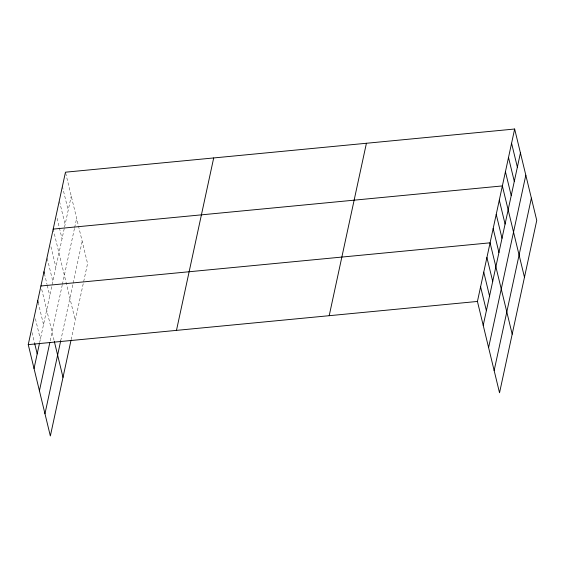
<?xml version="1.0" encoding="UTF-8"?>
<svg xmlns="http://www.w3.org/2000/svg" width="565" height="565" viewBox="0 0 565 565"><rect width="100%" height="100%" fill="white"/><g stroke="black" fill="none" stroke-linecap="round" stroke-linejoin="round"><path stroke-width="0.42" stroke-dasharray="2.83 2.12" d="M39.621 342.673L64.389 227.9M64.572 227.059L71.254 196.097M50.214 340.787L62.185 285.304M62.369 284.463L74.467 228.401M74.651 227.561L76.635 218.358M60.695 340.872L72.977 283.969M73.153 283.129L82.186 241.29M71.133 339.699L87.568 263.551L78.486 226M65.674 173.045L78.281 225.153M62.397 186.415L68.181 210.328M59.537 201.493L65.109 224.552M57.086 218.281L62.044 238.776M53.188 229.093L75.286 320.454M50.942 246.736L55.9 267.231M47.255 258.396L52.828 281.455M44.388 273.481L47.072 284.583M47.283 285.431L49.762 295.679M41.732 289.414L54.332 341.507M38.152 302.36L43.526 324.564M35.404 318.724L40.362 339.219M32.035 332.531L34.514 342.778"/><path stroke-width="0.85" d="M70.957 340.533L50.349 435.982L28.25 344.622L65.469 172.191L514.651 129.018L536.75 220.378L499.531 392.809L477.432 301.449L514.651 129.018M34.034 368.535L39.43 343.534M39.423 390.796L49.84 342.51M44.967 413.728L60.695 340.872M176.478 330.377L213.697 157.939M329.197 315.701L366.417 143.263M483.216 325.362L520.436 152.931M488.598 347.623L525.817 175.185M494.149 370.555L531.368 198.117M53.188 229.093L502.363 185.92L524.468 277.281M40.906 285.996L490.081 242.823L512.187 334.183M28.25 344.622L477.432 301.449M511.579 143.242L517.363 167.155M508.507 157.466L514.291 181.379M505.435 171.696L511.219 195.603M499.298 200.144L505.082 224.058M496.225 214.375L502.01 238.282M493.153 228.599L498.937 252.513M486.917 257.485L492.708 281.391M483.76 272.139L489.544 296.053M480.596 286.794L486.38 310.708M43.978 271.772L44.388 273.481M54.332 341.507L63.005 377.356M37.742 300.651L38.152 302.36M34.719 343.633L37.198 353.881"/></g></svg>
